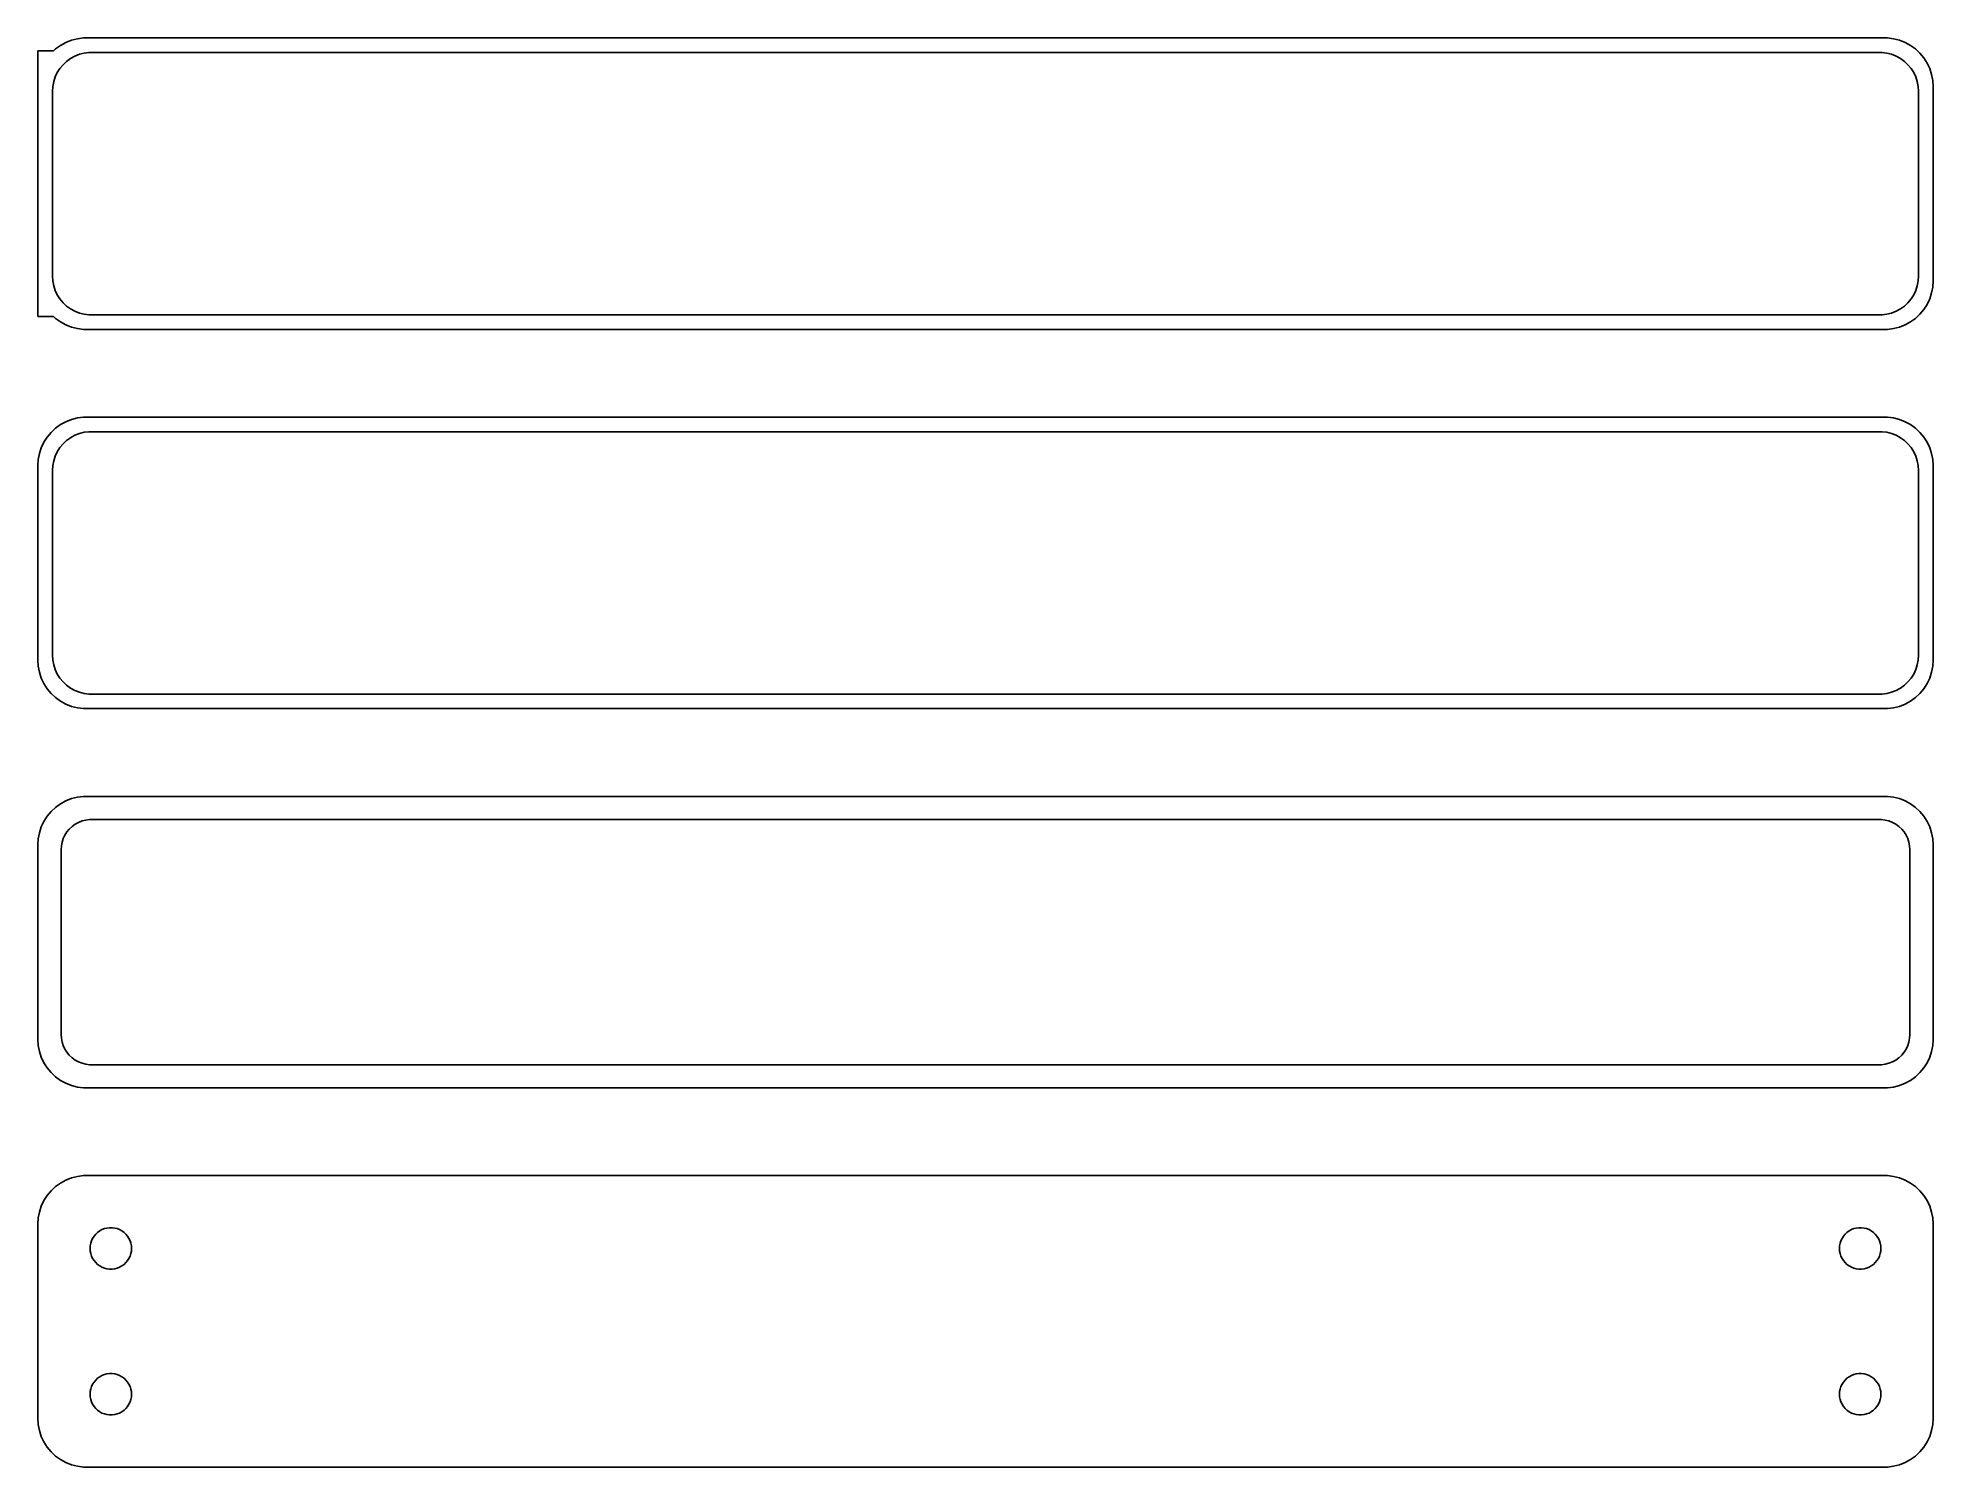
# Model space of a CAD drawing. Header units: metres. Extents: x -98 to 98, y 141 to 288.
import ezdxf

# ---------------------------------------------------------------- set-up
doc = ezdxf.new("R2010")
doc.units = ezdxf.units.M

msp = doc.modelspace()

# ---------------------------------------------------------------- linework, layer by layer
for p, q in [((-95.9, 286.653), (-97.5, 286.653)), ((-97.5, 286.653), (-97.5, 259.347)), ((-95.6871, 286.853), (-95.9, 286.653)), ((-95.1791, 287.222), (-95.6871, 286.853)), ((-94.6289, 287.524), (-95.1791, 287.222)), ((-94.0451, 287.755), (-94.6289, 287.524)), ((-93.4369, 287.911), (-94.0451, 287.755)), ((-92.8139, 287.99), (-93.4369, 287.911)), ((92.8139, 287.99), (-92.8139, 287.99)), ((93.4369, 287.911), (92.8139, 287.99)), ((94.0451, 287.755), (93.4369, 287.911)), ((94.6289, 287.524), (94.0451, 287.755)), ((95.1791, 287.222), (94.6289, 287.524)), ((95.6871, 286.853), (95.1791, 287.222)), ((96.1448, 286.423), (95.6871, 286.853)), ((-95.5052, 284.427), (-95.2361, 284.851)), ((-95.2361, 284.851), (-94.9159, 285.238)), ((-94.9159, 285.238), (-94.5497, 285.582)), ((-94.5497, 285.582), (-94.1433, 285.877)), ((-94.1433, 285.877), (-93.7031, 286.119)), ((-93.7031, 286.119), (-93.2361, 286.304)), ((-93.2361, 286.304), (-92.7495, 286.429)), ((-92.7495, 286.429), (-92.2512, 286.492)), ((-92.2512, 286.492), (92.2512, 286.492)), ((92.2512, 286.492), (92.7495, 286.429)), ((92.7495, 286.429), (93.2361, 286.304)), ((93.2361, 286.304), (93.7031, 286.119)), ((93.7031, 286.119), (94.1433, 285.877)), ((94.1433, 285.877), (94.5497, 285.582)), ((94.5497, 285.582), (94.9159, 285.238)), ((94.9159, 285.238), (95.2361, 284.851)), ((95.2361, 284.851), (95.5052, 284.427)), ((96.5451, 285.939), (96.1448, 286.423)), ((96.8815, 285.409), (96.5451, 285.939)), ((97.1489, 284.841), (96.8815, 285.409)), ((97.3429, 284.243), (97.1489, 284.841)), ((-96, 282.5), (-95.9685, 283.001)), ((-95.9685, 283.001), (-95.8743, 283.495)), ((-95.8743, 283.495), (-95.7191, 283.972)), ((-95.7191, 283.972), (-95.5052, 284.427)), ((95.5052, 284.427), (95.7191, 283.972)), ((95.7191, 283.972), (95.8743, 283.495)), ((95.8743, 283.495), (95.9685, 283.001)), ((95.9685, 283.001), (96, 282.5)), ((97.4606, 283.627), (97.3429, 284.243)), ((97.5, 283), (97.4606, 283.627)), ((97.5, 263), (97.5, 283)), ((-96, 263.5), (-96, 282.5)), ((96, 282.5), (96, 263.5)), ((-95.9685, 262.999), (-96, 263.5)), ((96, 263.5), (95.9685, 262.999)), ((-95.8743, 262.505), (-95.9685, 262.999)), ((-95.7191, 262.028), (-95.8743, 262.505)), ((-95.5052, 261.573), (-95.7191, 262.028)), ((-95.2361, 261.149), (-95.5052, 261.573)), ((95.5052, 261.573), (95.2361, 261.149)), ((95.7191, 262.028), (95.5052, 261.573)), ((95.8743, 262.505), (95.7191, 262.028)), ((95.9685, 262.999), (95.8743, 262.505)), ((97.1489, 261.159), (97.3429, 261.757)), ((97.3429, 261.757), (97.4606, 262.373)), ((97.4606, 262.373), (97.5, 263)), ((-94.9159, 260.762), (-95.2361, 261.149)), ((-94.5497, 260.418), (-94.9159, 260.762)), ((-94.1433, 260.123), (-94.5497, 260.418)), ((-93.7031, 259.881), (-94.1433, 260.123)), ((-93.2361, 259.696), (-93.7031, 259.881)), ((-92.7495, 259.571), (-93.2361, 259.696)), ((-92.2512, 259.508), (-92.7495, 259.571)), ((92.2512, 259.508), (-92.2512, 259.508)), ((92.7495, 259.571), (92.2512, 259.508)), ((93.2361, 259.696), (92.7495, 259.571)), ((93.7031, 259.881), (93.2361, 259.696)), ((94.1433, 260.123), (93.7031, 259.881)), ((94.5497, 260.418), (94.1433, 260.123)), ((94.9159, 260.762), (94.5497, 260.418)), ((95.2361, 261.149), (94.9159, 260.762)), ((95.6871, 259.147), (96.1448, 259.577)), ((96.1448, 259.577), (96.5451, 260.061)), ((96.5451, 260.061), (96.8815, 260.591)), ((96.8815, 260.591), (97.1489, 261.159)), ((-97.5, 259.347), (-95.9, 259.347)), ((-95.9, 259.347), (-95.6871, 259.147)), ((-95.6871, 259.147), (-95.1791, 258.778)), ((-95.1791, 258.778), (-94.6289, 258.476)), ((-94.6289, 258.476), (-94.0451, 258.245)), ((-94.0451, 258.245), (-93.4369, 258.089)), ((-93.4369, 258.089), (-92.8139, 258.01)), ((-92.8139, 258.01), (92.8139, 258.01)), ((92.8139, 258.01), (93.4369, 258.089)), ((93.4369, 258.089), (94.0451, 258.245)), ((94.0451, 258.245), (94.6289, 258.476)), ((94.6289, 258.476), (95.1791, 258.778)), ((95.1791, 258.778), (95.6871, 259.147)), ((-95.6871, 247.853), (-96.1448, 247.423)), ((-95.1791, 248.222), (-95.6871, 247.853)), ((-94.6289, 248.524), (-95.1791, 248.222)), ((-94.0451, 248.755), (-94.6289, 248.524)), ((-93.4369, 248.911), (-94.0451, 248.755)), ((-92.8139, 248.99), (-93.4369, 248.911)), ((92.8139, 248.99), (-92.8139, 248.99)), ((93.4369, 248.911), (92.8139, 248.99)), ((94.0451, 248.755), (93.4369, 248.911)), ((94.6289, 248.524), (94.0451, 248.755)), ((95.1791, 248.222), (94.6289, 248.524)), ((95.6871, 247.853), (95.1791, 248.222)), ((96.1448, 247.423), (95.6871, 247.853)), ((-97.1489, 245.841), (-97.3429, 245.243)), ((-96.8815, 246.409), (-97.1489, 245.841)), ((-96.5451, 246.939), (-96.8815, 246.409)), ((-96.1448, 247.423), (-96.5451, 246.939)), ((-95.5052, 245.427), (-95.2361, 245.851)), ((-95.2361, 245.851), (-94.9159, 246.238)), ((-94.9159, 246.238), (-94.5497, 246.582)), ((-94.5497, 246.582), (-94.1433, 246.877)), ((-94.1433, 246.877), (-93.7031, 247.119)), ((-93.7031, 247.119), (-93.2361, 247.304)), ((-93.2361, 247.304), (-92.7495, 247.429)), ((-92.7495, 247.429), (-92.2512, 247.492)), ((-92.2512, 247.492), (92.2512, 247.492)), ((92.2512, 247.492), (92.7495, 247.429)), ((92.7495, 247.429), (93.2361, 247.304)), ((93.2361, 247.304), (93.7031, 247.119)), ((93.7031, 247.119), (94.1433, 246.877)), ((94.1433, 246.877), (94.5497, 246.582)), ((94.5497, 246.582), (94.9159, 246.238)), ((94.9159, 246.238), (95.2361, 245.851)), ((95.2361, 245.851), (95.5052, 245.427)), ((96.5451, 246.939), (96.1448, 247.423)), ((96.8815, 246.409), (96.5451, 246.939)), ((97.1489, 245.841), (96.8815, 246.409)), ((97.3429, 245.243), (97.1489, 245.841)), ((-97.4606, 244.627), (-97.5, 244)), ((-97.5, 244), (-97.5, 224)), ((-97.3429, 245.243), (-97.4606, 244.627)), ((-96, 243.5), (-95.9685, 244.001)), ((-95.9685, 244.001), (-95.8743, 244.495)), ((-95.8743, 244.495), (-95.7191, 244.972)), ((-95.7191, 244.972), (-95.5052, 245.427)), ((95.5052, 245.427), (95.7191, 244.972)), ((95.7191, 244.972), (95.8743, 244.495)), ((95.8743, 244.495), (95.9685, 244.001)), ((95.9685, 244.001), (96, 243.5)), ((97.4606, 244.627), (97.3429, 245.243)), ((97.5, 244), (97.4606, 244.627)), ((97.5, 224), (97.5, 244)), ((-96, 224.5), (-96, 243.5)), ((96, 243.5), (96, 224.5)), ((-95.9685, 223.999), (-96, 224.5)), ((96, 224.5), (95.9685, 223.999)), ((-97.5, 224), (-97.4606, 223.373)), ((-97.4606, 223.373), (-97.3429, 222.757)), ((-97.3429, 222.757), (-97.1489, 222.159)), ((-95.8743, 223.505), (-95.9685, 223.999)), ((-95.7191, 223.028), (-95.8743, 223.505)), ((-95.5052, 222.573), (-95.7191, 223.028)), ((-95.2361, 222.149), (-95.5052, 222.573)), ((95.5052, 222.573), (95.2361, 222.149)), ((95.7191, 223.028), (95.5052, 222.573)), ((95.8743, 223.505), (95.7191, 223.028)), ((95.9685, 223.999), (95.8743, 223.505)), ((97.1489, 222.159), (97.3429, 222.757)), ((97.3429, 222.757), (97.4606, 223.373)), ((97.4606, 223.373), (97.5, 224)), ((-97.1489, 222.159), (-96.8815, 221.591)), ((-96.8815, 221.591), (-96.5451, 221.061)), ((-96.5451, 221.061), (-96.1448, 220.577)), ((-96.1448, 220.577), (-95.6871, 220.147)), ((-94.9159, 221.762), (-95.2361, 222.149)), ((-94.5497, 221.418), (-94.9159, 221.762)), ((-94.1433, 221.123), (-94.5497, 221.418)), ((-93.7031, 220.881), (-94.1433, 221.123)), ((-93.2361, 220.696), (-93.7031, 220.881)), ((-92.7495, 220.571), (-93.2361, 220.696)), ((-92.2512, 220.508), (-92.7495, 220.571)), ((92.2512, 220.508), (-92.2512, 220.508)), ((92.7495, 220.571), (92.2512, 220.508)), ((93.2361, 220.696), (92.7495, 220.571)), ((93.7031, 220.881), (93.2361, 220.696)), ((94.1433, 221.123), (93.7031, 220.881)), ((94.5497, 221.418), (94.1433, 221.123)), ((94.9159, 221.762), (94.5497, 221.418)), ((95.2361, 222.149), (94.9159, 221.762)), ((95.6871, 220.147), (96.1448, 220.577)), ((96.1448, 220.577), (96.5451, 221.061)), ((96.5451, 221.061), (96.8815, 221.591)), ((96.8815, 221.591), (97.1489, 222.159)), ((-95.6871, 220.147), (-95.1791, 219.778)), ((-95.1791, 219.778), (-94.6289, 219.476)), ((-94.6289, 219.476), (-94.0451, 219.245)), ((-94.0451, 219.245), (-93.4369, 219.089)), ((-93.4369, 219.089), (-92.8139, 219.01)), ((-92.8139, 219.01), (92.8139, 219.01)), ((92.8139, 219.01), (93.4369, 219.089)), ((93.4369, 219.089), (94.0451, 219.245)), ((94.0451, 219.245), (94.6289, 219.476)), ((94.6289, 219.476), (95.1791, 219.778)), ((95.1791, 219.778), (95.6871, 220.147)), ((-95.6871, 208.853), (-96.1448, 208.423)), ((-95.1791, 209.222), (-95.6871, 208.853)), ((-94.6289, 209.524), (-95.1791, 209.222)), ((-94.0451, 209.755), (-94.6289, 209.524)), ((-93.4369, 209.911), (-94.0451, 209.755)), ((-92.8139, 209.99), (-93.4369, 209.911)), ((92.8139, 209.99), (-92.8139, 209.99)), ((93.4369, 209.911), (92.8139, 209.99)), ((94.0451, 209.755), (93.4369, 209.911)), ((94.6289, 209.524), (94.0451, 209.755)), ((95.1791, 209.222), (94.6289, 209.524)), ((95.6871, 208.853), (95.1791, 209.222)), ((96.1448, 208.423), (95.6871, 208.853)), ((-97.1489, 206.841), (-97.3429, 206.243)), ((-96.8815, 207.409), (-97.1489, 206.841)), ((-96.5451, 207.939), (-96.8815, 207.409)), ((-96.1448, 208.423), (-96.5451, 207.939)), ((-94.2692, 206.631), (-93.9843, 206.899)), ((-93.9843, 206.899), (-93.668, 207.128)), ((-93.668, 207.128), (-93.3254, 207.317)), ((-93.3254, 207.317), (-92.9619, 207.461)), ((-92.9619, 207.461), (-92.5833, 207.558)), ((-92.5833, 207.558), (-92.1955, 207.607)), ((-92.1955, 207.607), (92.1955, 207.607)), ((92.1955, 207.607), (92.5833, 207.558)), ((92.5833, 207.558), (92.9619, 207.461)), ((92.9619, 207.461), (93.3254, 207.317)), ((93.3254, 207.317), (93.668, 207.128)), ((93.668, 207.128), (93.9843, 206.899)), ((93.9843, 206.899), (94.2692, 206.631)), ((96.5451, 207.939), (96.1448, 208.423)), ((96.8815, 207.409), (96.5451, 207.939)), ((97.1489, 206.841), (96.8815, 207.409)), ((97.3429, 206.243), (97.1489, 206.841)), ((-97.4606, 205.627), (-97.5, 205)), ((-97.5, 205), (-97.5, 185)), ((-97.3429, 206.243), (-97.4606, 205.627)), ((-95.1129, 204.5), (-95.0884, 204.89)), ((-95.0884, 204.89), (-95.0151, 205.274)), ((-95.0151, 205.274), (-94.8943, 205.646)), ((-94.8943, 205.646), (-94.7279, 206)), ((-94.7279, 206), (-94.5184, 206.33)), ((-94.5184, 206.33), (-94.2692, 206.631)), ((94.2692, 206.631), (94.5184, 206.33)), ((94.5184, 206.33), (94.7279, 206)), ((94.7279, 206), (94.8943, 205.646)), ((94.8943, 205.646), (95.0151, 205.274)), ((95.0151, 205.274), (95.0884, 204.89)), ((95.0884, 204.89), (95.1129, 204.5)), ((97.4606, 205.627), (97.3429, 206.243)), ((97.5, 205), (97.4606, 205.627)), ((97.5, 185), (97.5, 205)), ((-95.1129, 185.5), (-95.1129, 204.5)), ((95.1129, 204.5), (95.1129, 185.5)), ((-95.0884, 185.11), (-95.1129, 185.5)), ((95.1129, 185.5), (95.0884, 185.11)), ((-97.5, 185), (-97.4606, 184.373)), ((-97.4606, 184.373), (-97.3429, 183.757)), ((-97.3429, 183.757), (-97.1489, 183.159)), ((-95.0151, 184.726), (-95.0884, 185.11)), ((-94.8943, 184.354), (-95.0151, 184.726)), ((-94.7279, 184), (-94.8943, 184.354)), ((-94.5184, 183.67), (-94.7279, 184)), ((-94.2692, 183.369), (-94.5184, 183.67)), ((-93.9843, 183.101), (-94.2692, 183.369)), ((94.2692, 183.369), (93.9843, 183.101)), ((94.5184, 183.67), (94.2692, 183.369)), ((94.7279, 184), (94.5184, 183.67)), ((94.8943, 184.354), (94.7279, 184)), ((95.0151, 184.726), (94.8943, 184.354)), ((95.0884, 185.11), (95.0151, 184.726)), ((97.1489, 183.159), (97.3429, 183.757)), ((97.3429, 183.757), (97.4606, 184.373)), ((97.4606, 184.373), (97.5, 185)), ((-97.1489, 183.159), (-96.8815, 182.591)), ((-96.8815, 182.591), (-96.5451, 182.061)), ((-96.5451, 182.061), (-96.1448, 181.577)), ((-96.1448, 181.577), (-95.6871, 181.147)), ((-93.668, 182.872), (-93.9843, 183.101)), ((-93.3254, 182.683), (-93.668, 182.872)), ((-92.9619, 182.539), (-93.3254, 182.683)), ((-92.5833, 182.442), (-92.9619, 182.539)), ((-92.1955, 182.393), (-92.5833, 182.442)), ((92.1955, 182.393), (-92.1955, 182.393)), ((92.5833, 182.442), (92.1955, 182.393)), ((92.9619, 182.539), (92.5833, 182.442)), ((93.3254, 182.683), (92.9619, 182.539)), ((93.668, 182.872), (93.3254, 182.683)), ((93.9843, 183.101), (93.668, 182.872)), ((95.6871, 181.147), (96.1448, 181.577)), ((96.1448, 181.577), (96.5451, 182.061)), ((96.5451, 182.061), (96.8815, 182.591)), ((96.8815, 182.591), (97.1489, 183.159)), ((-95.6871, 181.147), (-95.1791, 180.778)), ((-95.1791, 180.778), (-94.6289, 180.476)), ((-94.6289, 180.476), (-94.0451, 180.245)), ((-94.0451, 180.245), (-93.4369, 180.089)), ((-93.4369, 180.089), (-92.8139, 180.01)), ((-92.8139, 180.01), (92.8139, 180.01)), ((92.8139, 180.01), (93.4369, 180.089)), ((93.4369, 180.089), (94.0451, 180.245)), ((94.0451, 180.245), (94.6289, 180.476)), ((94.6289, 180.476), (95.1791, 180.778)), ((95.1791, 180.778), (95.6871, 181.147)), ((-95.6871, 169.853), (-96.1448, 169.423)), ((-95.1791, 170.222), (-95.6871, 169.853)), ((-94.6289, 170.524), (-95.1791, 170.222)), ((-94.0451, 170.755), (-94.6289, 170.524)), ((-93.4369, 170.911), (-94.0451, 170.755)), ((-92.8139, 170.99), (-93.4369, 170.911)), ((92.8139, 170.99), (-92.8139, 170.99)), ((93.4369, 170.911), (92.8139, 170.99)), ((94.0451, 170.755), (93.4369, 170.911)), ((94.6289, 170.524), (94.0451, 170.755)), ((95.1791, 170.222), (94.6289, 170.524)), ((95.6871, 169.853), (95.1791, 170.222)), ((96.1448, 169.423), (95.6871, 169.853)), ((-97.1489, 167.841), (-97.3429, 167.243)), ((-96.8815, 168.409), (-97.1489, 167.841)), ((-96.5451, 168.939), (-96.8815, 168.409)), ((-96.1448, 169.423), (-96.5451, 168.939)), ((96.5451, 168.939), (96.1448, 169.423)), ((96.8815, 168.409), (96.5451, 168.939)), ((97.1489, 167.841), (96.8815, 168.409)), ((97.3429, 167.243), (97.1489, 167.841)), ((-97.4606, 166.627), (-97.5, 166)), ((-97.5, 166), (-97.5, 146)), ((-97.3429, 167.243), (-97.4606, 166.627)), ((97.4606, 166.627), (97.3429, 167.243)), ((97.5, 166), (97.4606, 166.627)), ((97.5, 146), (97.5, 166)), ((-92.1185, 163.768), (-92.0682, 164.031)), ((-92.0682, 164.031), (-91.9853, 164.286)), ((-91.9853, 164.286), (-91.8712, 164.529)), ((-91.8712, 164.529), (-91.7275, 164.755)), ((-91.7275, 164.755), (-91.5566, 164.962)), ((-91.5566, 164.962), (-91.3611, 165.145)), ((-91.3611, 165.145), (-91.1441, 165.303)), ((-91.1441, 165.303), (-90.9092, 165.432)), ((-90.9092, 165.432), (-90.6598, 165.531)), ((-90.6598, 165.531), (-90.4001, 165.597)), ((-90.4001, 165.597), (-90.1341, 165.631)), ((-90.1341, 165.631), (-89.8659, 165.631)), ((-89.8659, 165.631), (-89.5999, 165.597)), ((-89.5999, 165.597), (-89.3401, 165.531)), ((-89.3401, 165.531), (-89.0908, 165.432)), ((-89.0908, 165.432), (-88.8559, 165.303)), ((-88.8559, 165.303), (-88.6389, 165.145)), ((-88.6389, 165.145), (-88.4434, 164.962)), ((-88.4434, 164.962), (-88.2725, 164.755)), ((-88.2725, 164.755), (-88.1288, 164.529)), ((-88.1288, 164.529), (-88.0146, 164.286)), ((-88.0146, 164.286), (-87.9318, 164.031)), ((-87.9318, 164.031), (-87.8815, 163.768)), ((87.8815, 163.768), (87.9318, 164.031)), ((87.9318, 164.031), (88.0146, 164.286)), ((88.0146, 164.286), (88.1288, 164.529)), ((88.1288, 164.529), (88.2725, 164.755)), ((88.2725, 164.755), (88.4434, 164.962)), ((88.4434, 164.962), (88.6389, 165.145)), ((88.6389, 165.145), (88.8559, 165.303)), ((88.8559, 165.303), (89.0908, 165.432)), ((89.0908, 165.432), (89.3401, 165.531)), ((89.3401, 165.531), (89.5999, 165.597)), ((89.5999, 165.597), (89.8659, 165.631)), ((89.8659, 165.631), (90.1341, 165.631)), ((90.1341, 165.631), (90.4001, 165.597)), ((90.4001, 165.597), (90.6598, 165.531)), ((90.6598, 165.531), (90.9092, 165.432)), ((90.9092, 165.432), (91.1441, 165.303)), ((91.1441, 165.303), (91.3611, 165.145)), ((91.3611, 165.145), (91.5566, 164.962)), ((91.5566, 164.962), (91.7275, 164.755)), ((91.7275, 164.755), (91.8712, 164.529)), ((91.8712, 164.529), (91.9853, 164.286)), ((91.9853, 164.286), (92.0682, 164.031)), ((92.0682, 164.031), (92.1185, 163.768)), ((-92.1353, 163.5), (-92.1185, 163.768)), ((-92.1185, 163.232), (-92.1353, 163.5)), ((-92.0682, 162.969), (-92.1185, 163.232)), ((-91.9853, 162.714), (-92.0682, 162.969)), ((-91.8712, 162.471), (-91.9853, 162.714)), ((-91.7275, 162.245), (-91.8712, 162.471)), ((-91.5566, 162.038), (-91.7275, 162.245)), ((-91.3611, 161.855), (-91.5566, 162.038)), ((-91.1441, 161.697), (-91.3611, 161.855)), ((-88.6389, 161.855), (-88.8559, 161.697)), ((-88.4434, 162.038), (-88.6389, 161.855)), ((-88.2725, 162.245), (-88.4434, 162.038)), ((-88.1288, 162.471), (-88.2725, 162.245)), ((-88.0146, 162.714), (-88.1288, 162.471)), ((-87.9318, 162.969), (-88.0146, 162.714)), ((-87.8815, 163.232), (-87.9318, 162.969)), ((-87.8815, 163.768), (-87.8647, 163.5)), ((-87.8647, 163.5), (-87.8815, 163.232)), ((87.8647, 163.5), (87.8815, 163.768)), ((87.8815, 163.232), (87.8647, 163.5)), ((87.9318, 162.969), (87.8815, 163.232)), ((88.0146, 162.714), (87.9318, 162.969)), ((88.1288, 162.471), (88.0146, 162.714)), ((88.2725, 162.245), (88.1288, 162.471)), ((88.4434, 162.038), (88.2725, 162.245)), ((88.6389, 161.855), (88.4434, 162.038)), ((88.8559, 161.697), (88.6389, 161.855)), ((91.3611, 161.855), (91.1441, 161.697)), ((91.5566, 162.038), (91.3611, 161.855)), ((91.7275, 162.245), (91.5566, 162.038)), ((91.8712, 162.471), (91.7275, 162.245)), ((91.9853, 162.714), (91.8712, 162.471)), ((92.0682, 162.969), (91.9853, 162.714)), ((92.1185, 163.232), (92.0682, 162.969)), ((92.1185, 163.768), (92.1353, 163.5)), ((92.1353, 163.5), (92.1185, 163.232)), ((-90.9092, 161.568), (-91.1441, 161.697)), ((-90.6598, 161.469), (-90.9092, 161.568)), ((-90.4001, 161.403), (-90.6598, 161.469)), ((-90.1341, 161.369), (-90.4001, 161.403)), ((-89.8659, 161.369), (-90.1341, 161.369)), ((-89.5999, 161.403), (-89.8659, 161.369)), ((-89.3401, 161.469), (-89.5999, 161.403)), ((-89.0908, 161.568), (-89.3401, 161.469)), ((-88.8559, 161.697), (-89.0908, 161.568)), ((89.0908, 161.568), (88.8559, 161.697)), ((89.3401, 161.469), (89.0908, 161.568)), ((89.5999, 161.403), (89.3401, 161.469)), ((89.8659, 161.369), (89.5999, 161.403)), ((90.1341, 161.369), (89.8659, 161.369)), ((90.4001, 161.403), (90.1341, 161.369)), ((90.6598, 161.469), (90.4001, 161.403)), ((90.9092, 161.568), (90.6598, 161.469)), ((91.1441, 161.697), (90.9092, 161.568)), ((-91.3611, 150.145), (-91.1441, 150.303)), ((-91.1441, 150.303), (-90.9092, 150.432)), ((-90.9092, 150.432), (-90.6598, 150.531)), ((-90.6598, 150.531), (-90.4001, 150.597)), ((-90.4001, 150.597), (-90.1341, 150.631)), ((-90.1341, 150.631), (-89.8659, 150.631)), ((-89.8659, 150.631), (-89.5999, 150.597)), ((-89.5999, 150.597), (-89.3401, 150.531)), ((-89.3401, 150.531), (-89.0908, 150.432)), ((-89.0908, 150.432), (-88.8559, 150.303)), ((-88.8559, 150.303), (-88.6389, 150.145)), ((88.6389, 150.145), (88.8559, 150.303)), ((88.8559, 150.303), (89.0908, 150.432)), ((89.0908, 150.432), (89.3401, 150.531)), ((89.3401, 150.531), (89.5999, 150.597)), ((89.5999, 150.597), (89.8659, 150.631)), ((89.8659, 150.631), (90.1341, 150.631)), ((90.1341, 150.631), (90.4001, 150.597)), ((90.4001, 150.597), (90.6598, 150.531)), ((90.6598, 150.531), (90.9092, 150.432)), ((90.9092, 150.432), (91.1441, 150.303)), ((91.1441, 150.303), (91.3611, 150.145)), ((-92.1353, 148.5), (-92.1185, 148.768)), ((-92.1185, 148.232), (-92.1353, 148.5)), ((-92.1185, 148.768), (-92.0682, 149.031)), ((-92.0682, 147.969), (-92.1185, 148.232)), ((-92.0682, 149.031), (-91.9853, 149.286)), ((-91.9853, 149.286), (-91.8712, 149.529)), ((-91.8712, 149.529), (-91.7275, 149.755)), ((-91.7275, 149.755), (-91.5566, 149.962)), ((-91.5566, 149.962), (-91.3611, 150.145)), ((-88.6389, 150.145), (-88.4434, 149.962)), ((-88.4434, 149.962), (-88.2725, 149.755)), ((-88.2725, 149.755), (-88.1288, 149.529)), ((-88.1288, 149.529), (-88.0146, 149.286)), ((-88.0146, 149.286), (-87.9318, 149.031)), ((-87.9318, 149.031), (-87.8815, 148.768)), ((-87.8815, 148.232), (-87.9318, 147.969)), ((-87.8815, 148.768), (-87.8647, 148.5)), ((-87.8647, 148.5), (-87.8815, 148.232)), ((87.8647, 148.5), (87.8815, 148.768)), ((87.8815, 148.232), (87.8647, 148.5)), ((87.8815, 148.768), (87.9318, 149.031)), ((87.9318, 147.969), (87.8815, 148.232)), ((87.9318, 149.031), (88.0146, 149.286)), ((88.0146, 149.286), (88.1288, 149.529)), ((88.1288, 149.529), (88.2725, 149.755)), ((88.2725, 149.755), (88.4434, 149.962)), ((88.4434, 149.962), (88.6389, 150.145)), ((91.3611, 150.145), (91.5566, 149.962)), ((91.5566, 149.962), (91.7275, 149.755)), ((91.7275, 149.755), (91.8712, 149.529)), ((91.8712, 149.529), (91.9853, 149.286)), ((91.9853, 149.286), (92.0682, 149.031)), ((92.0682, 149.031), (92.1185, 148.768)), ((92.1185, 148.232), (92.0682, 147.969)), ((92.1185, 148.768), (92.1353, 148.5)), ((92.1353, 148.5), (92.1185, 148.232)), ((-91.9853, 147.714), (-92.0682, 147.969)), ((-91.8712, 147.471), (-91.9853, 147.714)), ((-91.7275, 147.245), (-91.8712, 147.471)), ((-91.5566, 147.038), (-91.7275, 147.245)), ((-91.3611, 146.855), (-91.5566, 147.038)), ((-91.1441, 146.697), (-91.3611, 146.855)), ((-90.9092, 146.568), (-91.1441, 146.697)), ((-90.6598, 146.469), (-90.9092, 146.568)), ((-90.4001, 146.403), (-90.6598, 146.469)), ((-90.1341, 146.369), (-90.4001, 146.403)), ((-89.8659, 146.369), (-90.1341, 146.369)), ((-89.5999, 146.403), (-89.8659, 146.369)), ((-89.3401, 146.469), (-89.5999, 146.403)), ((-89.0908, 146.568), (-89.3401, 146.469)), ((-88.8559, 146.697), (-89.0908, 146.568)), ((-88.6389, 146.855), (-88.8559, 146.697)), ((-88.4434, 147.038), (-88.6389, 146.855)), ((-88.2725, 147.245), (-88.4434, 147.038)), ((-88.1288, 147.471), (-88.2725, 147.245)), ((-88.0146, 147.714), (-88.1288, 147.471)), ((-87.9318, 147.969), (-88.0146, 147.714)), ((88.0146, 147.714), (87.9318, 147.969)), ((88.1288, 147.471), (88.0146, 147.714)), ((88.2725, 147.245), (88.1288, 147.471)), ((88.4434, 147.038), (88.2725, 147.245)), ((88.6389, 146.855), (88.4434, 147.038)), ((88.8559, 146.697), (88.6389, 146.855)), ((89.0908, 146.568), (88.8559, 146.697)), ((89.3401, 146.469), (89.0908, 146.568)), ((89.5999, 146.403), (89.3401, 146.469)), ((89.8659, 146.369), (89.5999, 146.403)), ((90.1341, 146.369), (89.8659, 146.369)), ((90.4001, 146.403), (90.1341, 146.369)), ((90.6598, 146.469), (90.4001, 146.403)), ((90.9092, 146.568), (90.6598, 146.469)), ((91.1441, 146.697), (90.9092, 146.568)), ((91.3611, 146.855), (91.1441, 146.697)), ((91.5566, 147.038), (91.3611, 146.855)), ((91.7275, 147.245), (91.5566, 147.038)), ((91.8712, 147.471), (91.7275, 147.245)), ((91.9853, 147.714), (91.8712, 147.471)), ((92.0682, 147.969), (91.9853, 147.714)), ((-97.5, 146), (-97.4606, 145.373)), ((-97.4606, 145.373), (-97.3429, 144.757)), ((-97.3429, 144.757), (-97.1489, 144.159)), ((97.1489, 144.159), (97.3429, 144.757)), ((97.3429, 144.757), (97.4606, 145.373)), ((97.4606, 145.373), (97.5, 146)), ((-97.1489, 144.159), (-96.8815, 143.591)), ((-96.8815, 143.591), (-96.5451, 143.061)), ((-96.5451, 143.061), (-96.1448, 142.577)), ((-96.1448, 142.577), (-95.6871, 142.147)), ((95.6871, 142.147), (96.1448, 142.577)), ((96.1448, 142.577), (96.5451, 143.061)), ((96.5451, 143.061), (96.8815, 143.591)), ((96.8815, 143.591), (97.1489, 144.159)), ((-95.6871, 142.147), (-95.1791, 141.778)), ((-95.1791, 141.778), (-94.6289, 141.476)), ((-94.6289, 141.476), (-94.0451, 141.245)), ((-94.0451, 141.245), (-93.4369, 141.089)), ((-93.4369, 141.089), (-92.8139, 141.01)), ((-92.8139, 141.01), (92.8139, 141.01)), ((92.8139, 141.01), (93.4369, 141.089)), ((93.4369, 141.089), (94.0451, 141.245)), ((94.0451, 141.245), (94.6289, 141.476)), ((94.6289, 141.476), (95.1791, 141.778)), ((95.1791, 141.778), (95.6871, 142.147))]:
    msp.add_line(p, q)

doc.saveas('drawing.dxf')
